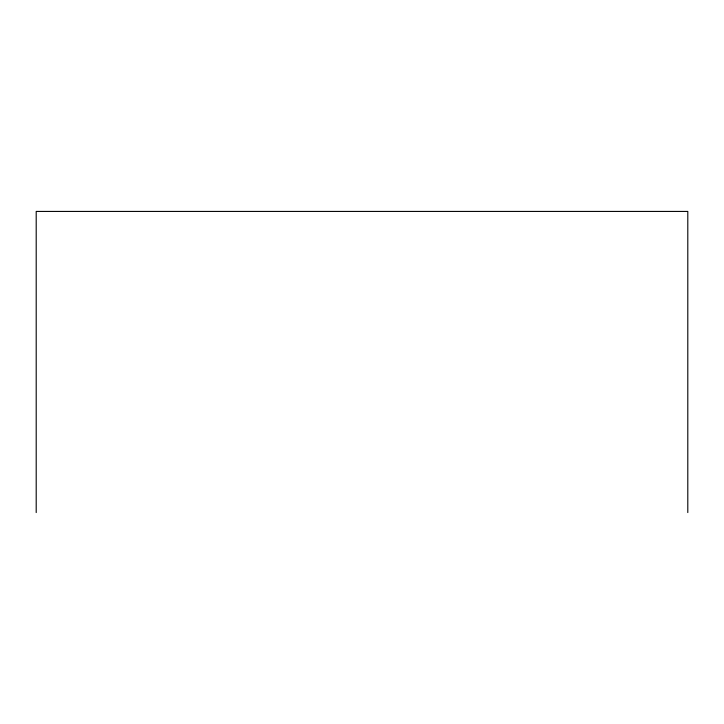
<?xml version="1.0" encoding="UTF-8"?>
<svg xmlns="http://www.w3.org/2000/svg" width="724" height="724" viewBox="0 0 724 724"><rect width="100%" height="100%" fill="white"/><g stroke="black" fill="none" stroke-linecap="round" stroke-linejoin="round"><path stroke-width="1.09" d="M687.8 512.574L687.8 211.426L36.2 211.426L36.2 512.574"/></g></svg>
